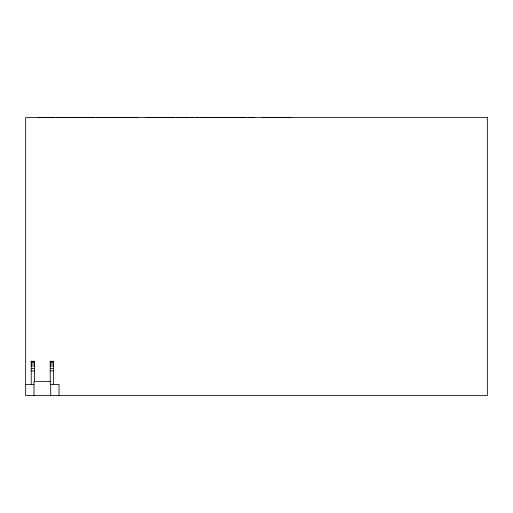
<?xml version="1.0" encoding="UTF-8"?>
<svg xmlns="http://www.w3.org/2000/svg" width="513" height="513" viewBox="0 0 513 513"><rect width="100%" height="100%" fill="white"/><g stroke="black" fill="none" stroke-linecap="round" stroke-linejoin="round"><path stroke-width="0.77" d="M37.43 117.471L54.256 117.471M56.988 117.471L69.095 117.471M71.153 117.471L81.759 117.471M82.715 117.471L94.405 117.471M97.104 117.471L103.331 117.471M105.03 117.471L116.297 117.471M117.932 117.471L129.86 117.471M131.116 117.471L137.067 117.471M146.59 117.471L161.172 117.471M162.974 117.471L174.657 117.471M177.132 117.471L188.399 117.471M190.971 117.471L193.125 117.471M196.351 117.471L198.537 117.471M200.916 117.471L211.869 117.471M213.427 117.471L225.528 117.471M226.329 117.471L232.28 117.471M233.562 117.471L245.49 117.471M248.106 117.471L254.333 117.471M262.181 117.471L274.013 117.471M275.526 117.471L290.942 117.471M31.216 361.383L34.461 361.383M50.229 361.383L53.474 361.383M31.216 361.671L34.461 361.671M50.229 361.671L53.474 361.671M31.216 362.62L34.461 362.62M50.229 362.62L53.474 362.62M31.216 364.083L34.461 364.083M50.229 364.083L53.474 364.083M31.216 366.025L34.461 366.025M50.229 366.025L53.474 366.025M31.216 368.411L34.461 368.411M50.229 368.411L53.474 368.411M31.216 370.848L34.461 370.848M50.229 370.848L53.474 370.848M25.65 384.397L33.999 384.397M50.691 384.397L59.033 384.397L59.033 395.529M53.474 384.397L53.474 361.274L50.229 361.274L50.229 381.749M50.691 395.529L50.691 381.614L33.999 381.614L33.999 395.529M34.461 381.749L34.461 361.274L31.216 361.274L31.216 384.397M487.35 117.567L25.65 117.567L25.65 395.529L487.35 395.529L487.35 117.567"/></g></svg>
